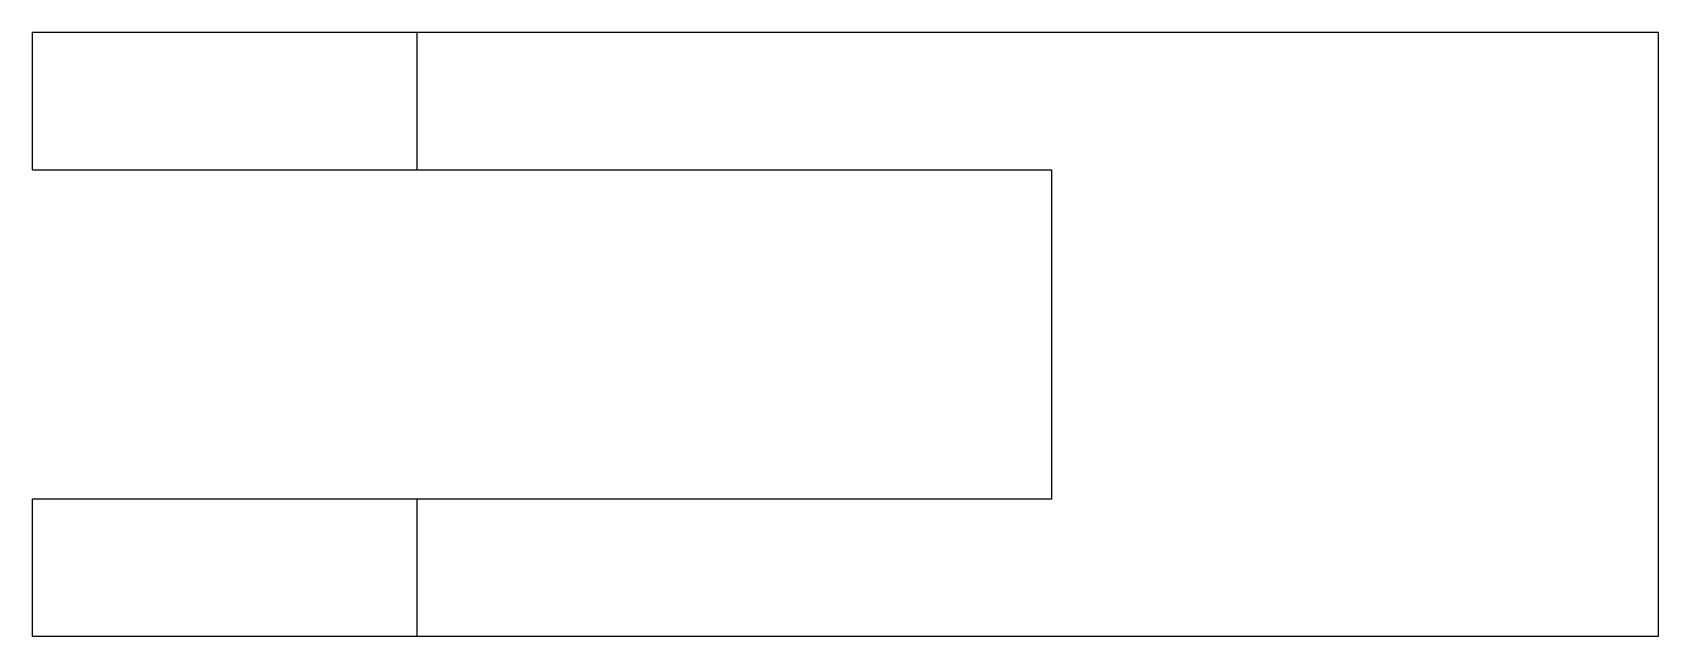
# Model space of a CAD drawing. Header units: metres. Extents: x -17.1 to 42.1, y -22 to 0.
import ezdxf

# ---------------------------------------------------------------- set-up
doc = ezdxf.new("R2010")
doc.units = ezdxf.units.M

msp = doc.modelspace()

# ---------------------------------------------------------------- linework, layer by layer
for points in [[(-17.1, -5), (-17.1, -4.9), (-17.1, -4.8), (-17.1, -4.7), (-17.1, -4.6), (-17.1, -4.5), (-17.1, -4.4), (-17.1, -4.3), (-17.1, -4.2), (-17.1, -4.1), (-17.1, -4), (-17.1, -3.9), (-17.1, -3.8), (-17.1, -3.7), (-17.1, -3.6), (-17.1, -3.5), (-17.1, -3.4), (-17.1, -3.3), (-17.1, -3.2), (-17.1, -3.1), (-17.1, -3), (-17.1, -2.9), (-17.1, -2.8), (-17.1, -2.7), (-17.1, -2.6), (-17.1, -2.5), (-17.1, -2.4), (-17.1, -2.3), (-17.1, -2.2), (-17.1, -2.1), (-17.1, -2), (-17.1, -1.9), (-17.1, -1.8), (-17.1, -1.7), (-17.1, -1.6), (-17.1, -1.5), (-17.1, -1.4), (-17.1, -1.3), (-17.1, -1.2), (-17.1, -1.1), (-17.1, -1), (-17.1, -0.9), (-17.1, -0.8), (-17.1, -0.7), (-17.1, -0.6), (-17.1, -0.5), (-17.1, -0.4), (-17.1, -0.3), (-17.1, -0.2), (-17.1, -0.1), (-17.1, 0)], [(-3.1, 0), (-3.149, 0), (-3.198, 0), (-3.247, 0), (-3.338, 0), (-3.483, 0), (-3.628, 0), (-3.773, 0), (-3.993, 0), (-4.227, 0), (-4.46, 0), (-4.716, 0), (-5.026, 0), (-5.337, 0), (-5.647, 0), (-6.001, 0), (-6.373, 0), (-6.744, 0), (-7.122, 0), (-7.536, 0), (-7.951, 0), (-8.365, 0), (-8.792, 0), (-9.228, 0), (-9.664, 0), (-10.1, 0), (-10.536, 0), (-10.972, 0), (-11.408, 0), (-11.835, 0), (-12.249, 0), (-12.664, 0), (-13.078, 0), (-13.456, 0), (-13.827, 0), (-14.199, 0), (-14.553, 0), (-14.863, 0), (-15.174, 0), (-15.484, 0), (-15.74, 0), (-15.973, 0), (-16.207, 0), (-16.427, 0), (-16.572, 0), (-16.717, 0), (-16.862, 0), (-16.953, 0), (-17.002, 0), (-17.051, 0), (-17.1, 0)], [(-3.1, -5), (-3.1, -4.9), (-3.1, -4.8), (-3.1, -4.7), (-3.1, -4.6), (-3.1, -4.5), (-3.1, -4.4), (-3.1, -4.3), (-3.1, -4.2), (-3.1, -4.1), (-3.1, -4), (-3.1, -3.9), (-3.1, -3.8), (-3.1, -3.7), (-3.1, -3.6), (-3.1, -3.5), (-3.1, -3.4), (-3.1, -3.3), (-3.1, -3.2), (-3.1, -3.1), (-3.1, -3), (-3.1, -2.9), (-3.1, -2.8), (-3.1, -2.7), (-3.1, -2.6), (-3.1, -2.5), (-3.1, -2.4), (-3.1, -2.3), (-3.1, -2.2), (-3.1, -2.1), (-3.1, -2), (-3.1, -1.9), (-3.1, -1.8), (-3.1, -1.7), (-3.1, -1.6), (-3.1, -1.5), (-3.1, -1.4), (-3.1, -1.3), (-3.1, -1.2), (-3.1, -1.1), (-3.1, -1), (-3.1, -0.9), (-3.1, -0.8), (-3.1, -0.7), (-3.1, -0.6), (-3.1, -0.5), (-3.1, -0.4), (-3.1, -0.3), (-3.1, -0.2), (-3.1, -0.1), (-3.1, 0)], [(42.1, 0), (41.196, 0), (40.292, 0), (39.388, 0), (38.484, 0), (37.58, 0), (36.676, 0), (35.772, 0), (34.868, 0), (33.964, 0), (33.06, 0), (32.156, 0), (31.252, 0), (30.348, 0), (29.444, 0), (28.54, 0), (27.636, 0), (26.732, 0), (25.828, 0), (24.924, 0), (24.02, 0), (23.116, 0), (22.212, 0), (21.308, 0), (20.404, 0), (19.5, 0), (18.596, 0), (17.692, 0), (16.788, 0), (15.884, 0), (14.98, 0), (14.076, 0), (13.172, 0), (12.268, 0), (11.364, 0), (10.46, 0), (9.556, 0), (8.652, 0), (7.748, 0), (6.844, 0), (5.94, 0), (5.036, 0), (4.132, 0), (3.228, 0), (2.324, 0), (1.42, 0), (0.516, 0), (-0.388, 0), (-1.292, 0), (-2.196, 0), (-3.1, 0)], [(42.1, -22), (42.1, -21.56), (42.1, -21.12), (42.1, -20.68), (42.1, -20.24), (42.1, -19.8), (42.1, -19.36), (42.1, -18.92), (42.1, -18.48), (42.1, -18.04), (42.1, -17.6), (42.1, -17.16), (42.1, -16.72), (42.1, -16.28), (42.1, -15.84), (42.1, -15.4), (42.1, -14.96), (42.1, -14.52), (42.1, -14.08), (42.1, -13.64), (42.1, -13.2), (42.1, -12.76), (42.1, -12.32), (42.1, -11.88), (42.1, -11.44), (42.1, -11), (42.1, -10.56), (42.1, -10.12), (42.1, -9.68), (42.1, -9.24), (42.1, -8.8), (42.1, -8.36), (42.1, -7.92), (42.1, -7.48), (42.1, -7.04), (42.1, -6.6), (42.1, -6.16), (42.1, -5.72), (42.1, -5.28), (42.1, -4.84), (42.1, -4.4), (42.1, -3.96), (42.1, -3.52), (42.1, -3.08), (42.1, -2.64), (42.1, -2.2), (42.1, -1.76), (42.1, -1.32), (42.1, -0.88), (42.1, -0.44), (42.1, 0)], [(-17.1, -5), (-17.051, -5), (-17.002, -5), (-16.953, -5), (-16.862, -5), (-16.717, -5), (-16.572, -5), (-16.427, -5), (-16.207, -5), (-15.973, -5), (-15.74, -5), (-15.484, -5), (-15.174, -5), (-14.863, -5), (-14.553, -5), (-14.199, -5), (-13.827, -5), (-13.456, -5), (-13.078, -5), (-12.664, -5), (-12.249, -5), (-11.835, -5), (-11.408, -5), (-10.972, -5), (-10.536, -5), (-10.1, -5), (-9.664, -5), (-9.228, -5), (-8.792, -5), (-8.365, -5), (-7.951, -5), (-7.536, -5), (-7.122, -5), (-6.744, -5), (-6.373, -5), (-6.001, -5), (-5.647, -5), (-5.337, -5), (-5.026, -5), (-4.716, -5), (-4.46, -5), (-4.227, -5), (-3.993, -5), (-3.773, -5), (-3.628, -5), (-3.483, -5), (-3.338, -5), (-3.247, -5), (-3.198, -5), (-3.149, -5), (-3.1, -5)], [(-3.1, -5), (-2.638, -5), (-2.176, -5), (-1.714, -5), (-1.252, -5), (-0.79, -5), (-0.328, -5), (0.134, -5), (0.596, -5), (1.058, -5), (1.52, -5), (1.982, -5), (2.444, -5), (2.906, -5), (3.368, -5), (3.83, -5), (4.292, -5), (4.754, -5), (5.216, -5), (5.678, -5), (6.14, -5), (6.602, -5), (7.064, -5), (7.526, -5), (7.988, -5), (8.45, -5), (8.912, -5), (9.374, -5), (9.836, -5), (10.298, -5), (10.76, -5), (11.222, -5), (11.684, -5), (12.146, -5), (12.608, -5), (13.07, -5), (13.532, -5), (13.994, -5), (14.456, -5), (14.918, -5), (15.38, -5), (15.842, -5), (16.304, -5), (16.766, -5), (17.228, -5), (17.69, -5), (18.152, -5), (18.614, -5), (19.076, -5), (19.538, -5), (20, -5)], [(20, -5), (20, -5.24), (20, -5.48), (20, -5.72), (20, -5.96), (20, -6.2), (20, -6.44), (20, -6.68), (20, -6.92), (20, -7.16), (20, -7.4), (20, -7.64), (20, -7.88), (20, -8.12), (20, -8.36), (20, -8.6), (20, -8.84), (20, -9.08), (20, -9.32), (20, -9.56), (20, -9.8), (20, -10.04), (20, -10.28), (20, -10.52), (20, -10.76), (20, -11), (20, -11.24), (20, -11.48), (20, -11.72), (20, -11.96), (20, -12.2), (20, -12.44), (20, -12.68), (20, -12.92), (20, -13.16), (20, -13.4), (20, -13.64), (20, -13.88), (20, -14.12), (20, -14.36), (20, -14.6), (20, -14.84), (20, -15.08), (20, -15.32), (20, -15.56), (20, -15.8), (20, -16.04), (20, -16.28), (20, -16.52), (20, -16.76), (20, -17)], [(-3.1, -17), (-3.149, -17), (-3.198, -17), (-3.247, -17), (-3.338, -17), (-3.483, -17), (-3.628, -17), (-3.773, -17), (-3.993, -17), (-4.227, -17), (-4.46, -17), (-4.716, -17), (-5.026, -17), (-5.337, -17), (-5.647, -17), (-6.001, -17), (-6.373, -17), (-6.744, -17), (-7.122, -17), (-7.536, -17), (-7.951, -17), (-8.365, -17), (-8.792, -17), (-9.228, -17), (-9.664, -17), (-10.1, -17), (-10.536, -17), (-10.972, -17), (-11.408, -17), (-11.835, -17), (-12.249, -17), (-12.664, -17), (-13.078, -17), (-13.456, -17), (-13.827, -17), (-14.199, -17), (-14.553, -17), (-14.863, -17), (-15.174, -17), (-15.484, -17), (-15.74, -17), (-15.973, -17), (-16.207, -17), (-16.427, -17), (-16.572, -17), (-16.717, -17), (-16.862, -17), (-16.953, -17), (-17.002, -17), (-17.051, -17), (-17.1, -17)], [(-17.1, -22), (-17.1, -21.9), (-17.1, -21.8), (-17.1, -21.7), (-17.1, -21.6), (-17.1, -21.5), (-17.1, -21.4), (-17.1, -21.3), (-17.1, -21.2), (-17.1, -21.1), (-17.1, -21), (-17.1, -20.9), (-17.1, -20.8), (-17.1, -20.7), (-17.1, -20.6), (-17.1, -20.5), (-17.1, -20.4), (-17.1, -20.3), (-17.1, -20.2), (-17.1, -20.1), (-17.1, -20), (-17.1, -19.9), (-17.1, -19.8), (-17.1, -19.7), (-17.1, -19.6), (-17.1, -19.5), (-17.1, -19.4), (-17.1, -19.3), (-17.1, -19.2), (-17.1, -19.1), (-17.1, -19), (-17.1, -18.9), (-17.1, -18.8), (-17.1, -18.7), (-17.1, -18.6), (-17.1, -18.5), (-17.1, -18.4), (-17.1, -18.3), (-17.1, -18.2), (-17.1, -18.1), (-17.1, -18), (-17.1, -17.9), (-17.1, -17.8), (-17.1, -17.7), (-17.1, -17.6), (-17.1, -17.5), (-17.1, -17.4), (-17.1, -17.3), (-17.1, -17.2), (-17.1, -17.1), (-17.1, -17)], [(20, -17), (19.538, -17), (19.076, -17), (18.614, -17), (18.152, -17), (17.69, -17), (17.228, -17), (16.766, -17), (16.304, -17), (15.842, -17), (15.38, -17), (14.918, -17), (14.456, -17), (13.994, -17), (13.532, -17), (13.07, -17), (12.608, -17), (12.146, -17), (11.684, -17), (11.222, -17), (10.76, -17), (10.298, -17), (9.836, -17), (9.374, -17), (8.912, -17), (8.45, -17), (7.988, -17), (7.526, -17), (7.064, -17), (6.602, -17), (6.14, -17), (5.678, -17), (5.216, -17), (4.754, -17), (4.292, -17), (3.83, -17), (3.368, -17), (2.906, -17), (2.444, -17), (1.982, -17), (1.52, -17), (1.058, -17), (0.596, -17), (0.134, -17), (-0.328, -17), (-0.79, -17), (-1.252, -17), (-1.714, -17), (-2.176, -17), (-2.638, -17), (-3.1, -17)], [(-3.1, -22), (-3.1, -21.9), (-3.1, -21.8), (-3.1, -21.7), (-3.1, -21.6), (-3.1, -21.5), (-3.1, -21.4), (-3.1, -21.3), (-3.1, -21.2), (-3.1, -21.1), (-3.1, -21), (-3.1, -20.9), (-3.1, -20.8), (-3.1, -20.7), (-3.1, -20.6), (-3.1, -20.5), (-3.1, -20.4), (-3.1, -20.3), (-3.1, -20.2), (-3.1, -20.1), (-3.1, -20), (-3.1, -19.9), (-3.1, -19.8), (-3.1, -19.7), (-3.1, -19.6), (-3.1, -19.5), (-3.1, -19.4), (-3.1, -19.3), (-3.1, -19.2), (-3.1, -19.1), (-3.1, -19), (-3.1, -18.9), (-3.1, -18.8), (-3.1, -18.7), (-3.1, -18.6), (-3.1, -18.5), (-3.1, -18.4), (-3.1, -18.3), (-3.1, -18.2), (-3.1, -18.1), (-3.1, -18), (-3.1, -17.9), (-3.1, -17.8), (-3.1, -17.7), (-3.1, -17.6), (-3.1, -17.5), (-3.1, -17.4), (-3.1, -17.3), (-3.1, -17.2), (-3.1, -17.1), (-3.1, -17)], [(-3.1, -22), (-3.149, -22), (-3.198, -22), (-3.247, -22), (-3.338, -22), (-3.483, -22), (-3.628, -22), (-3.773, -22), (-3.993, -22), (-4.227, -22), (-4.46, -22), (-4.716, -22), (-5.026, -22), (-5.337, -22), (-5.647, -22), (-6.001, -22), (-6.373, -22), (-6.744, -22), (-7.122, -22), (-7.536, -22), (-7.951, -22), (-8.365, -22), (-8.792, -22), (-9.228, -22), (-9.664, -22), (-10.1, -22), (-10.536, -22), (-10.972, -22), (-11.408, -22), (-11.835, -22), (-12.249, -22), (-12.664, -22), (-13.078, -22), (-13.456, -22), (-13.827, -22), (-14.199, -22), (-14.553, -22), (-14.863, -22), (-15.174, -22), (-15.484, -22), (-15.74, -22), (-15.973, -22), (-16.207, -22), (-16.427, -22), (-16.572, -22), (-16.717, -22), (-16.862, -22), (-16.953, -22), (-17.002, -22), (-17.051, -22), (-17.1, -22)], [(42.1, -22), (41.196, -22), (40.292, -22), (39.388, -22), (38.484, -22), (37.58, -22), (36.676, -22), (35.772, -22), (34.868, -22), (33.964, -22), (33.06, -22), (32.156, -22), (31.252, -22), (30.348, -22), (29.444, -22), (28.54, -22), (27.636, -22), (26.732, -22), (25.828, -22), (24.924, -22), (24.02, -22), (23.116, -22), (22.212, -22), (21.308, -22), (20.404, -22), (19.5, -22), (18.596, -22), (17.692, -22), (16.788, -22), (15.884, -22), (14.98, -22), (14.076, -22), (13.172, -22), (12.268, -22), (11.364, -22), (10.46, -22), (9.556, -22), (8.652, -22), (7.748, -22), (6.844, -22), (5.94, -22), (5.036, -22), (4.132, -22), (3.228, -22), (2.324, -22), (1.42, -22), (0.516, -22), (-0.388, -22), (-1.292, -22), (-2.196, -22), (-3.1, -22)]]:
    msp.add_lwpolyline(points)

doc.saveas('drawing.dxf')
